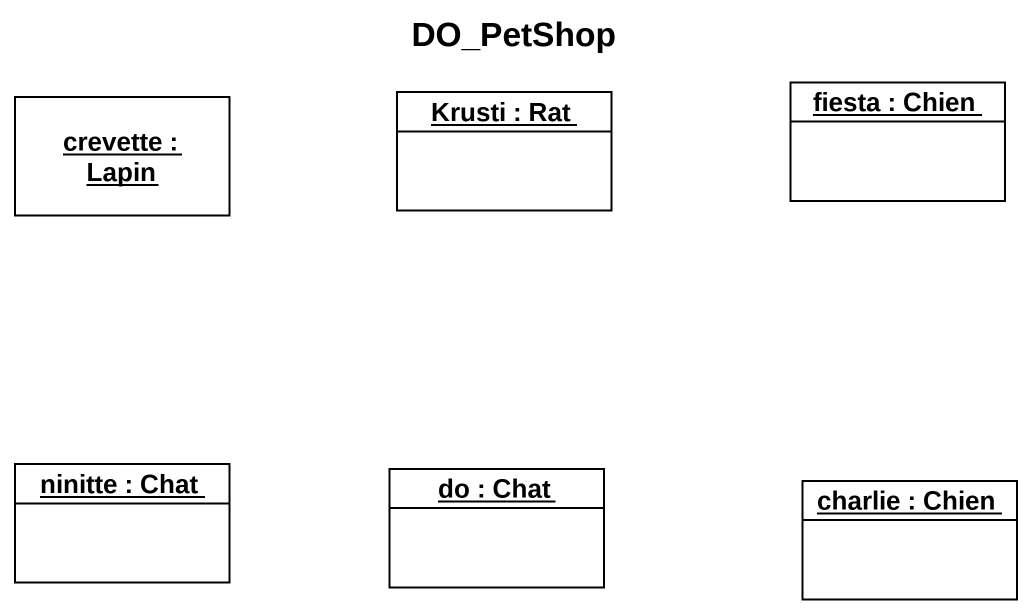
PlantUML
@startuml
title DO_PetShop
hide circle
hide empty members
object "crevette : Lapin" as crevette
object "Krusti : Rat" as Krusti
object "fiesta : Chien" as fiesta
object "ninitte : Chat" as ninitte
object "do : Chat" as do
object "charlie : Chien" as charlie
@enduml
